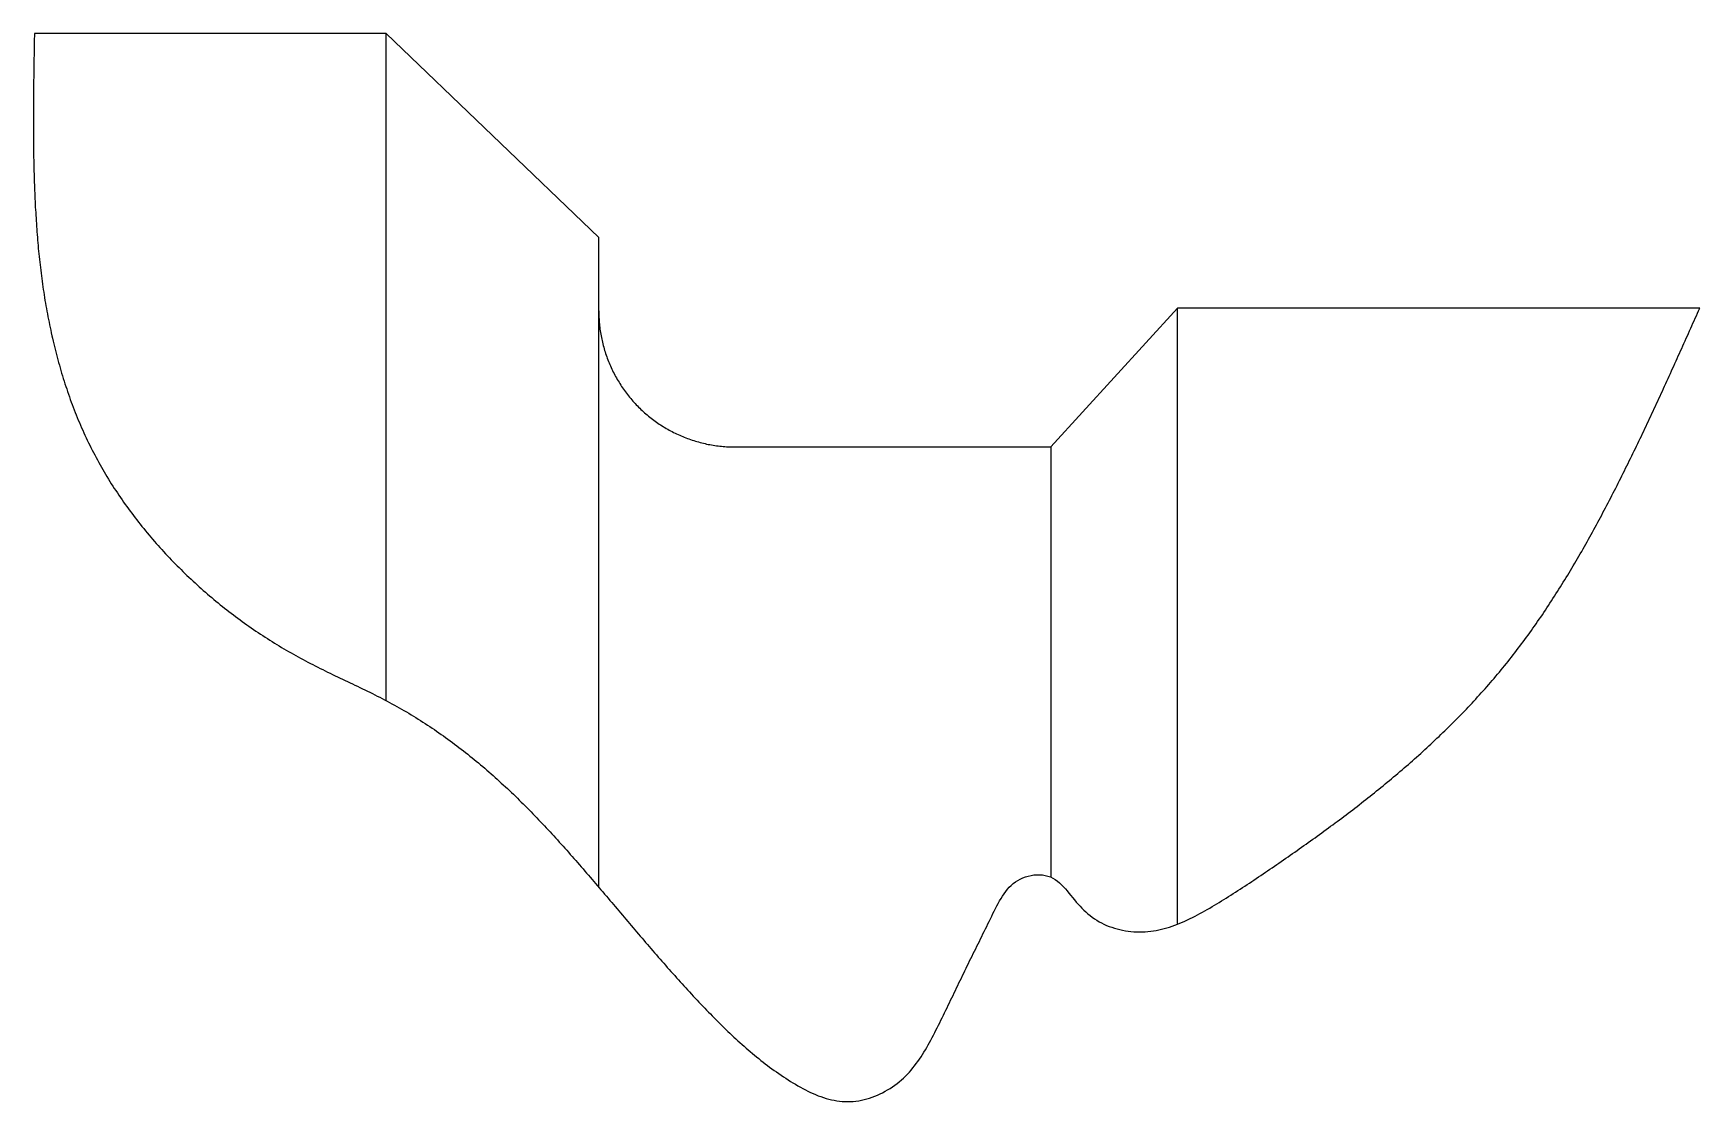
# Model space of a CAD drawing. Extents: x 0 to 707, y 0 to 380.
# Drawn here: x 650.46 to 674.95, y 81.15 to 96.85 of the extents above; entities that cross this region are included whole.
import ezdxf

# ---------------------------------------------------------------- set-up
doc = ezdxf.new("R2010")
doc.units = 0
doc.layers.get('0').update_dxf_attribs({"linetype": 'CONTINUOUS'})

msp = doc.modelspace()

# ---------------------------------------------------------------- linework, layer by layer
at = {"color": 2, "linetype": 'CONTINUOUS'}
for p, q in [((650.473, 96.806), (650.472, 96.765)), ((650.472, 96.765), (650.472, 96.725)), ((650.474, 96.846), (650.473, 96.806)), ((650.468, 96.522), (650.467, 96.482)), ((650.469, 96.563), (650.468, 96.522)), ((650.47, 96.644), (650.469, 96.603)), ((650.469, 96.603), (650.469, 96.563)), ((650.471, 96.684), (650.47, 96.644)), ((650.472, 96.725), (650.471, 96.684)), ((650.465, 96.32), (650.464, 96.279)), ((650.464, 96.279), (650.464, 96.239)), ((650.466, 96.401), (650.465, 96.36)), ((650.465, 96.36), (650.465, 96.32)), ((650.467, 96.441), (650.466, 96.401)), ((650.467, 96.482), (650.467, 96.441)), ((650.462, 96.117), (650.461, 96.077)), ((650.461, 96.077), (650.461, 96.036)), ((650.461, 96.036), (650.461, 95.996)), ((650.463, 96.198), (650.462, 96.158)), ((650.462, 96.158), (650.462, 96.117)), ((650.464, 96.239), (650.463, 96.198)), ((650.46, 95.915), (650.459, 95.874)), ((650.459, 95.874), (650.459, 95.834)), ((650.459, 95.834), (650.459, 95.793)), ((650.459, 95.793), (650.459, 95.753)), ((650.461, 95.996), (650.46, 95.955)), ((650.46, 95.955), (650.46, 95.915)), ((650.459, 95.753), (650.458, 95.712)), ((650.458, 95.712), (650.458, 95.672)), ((650.458, 95.672), (650.458, 95.631)), ((650.458, 95.631), (650.458, 95.591)), ((650.458, 95.591), (650.458, 95.55)), ((650.458, 95.55), (650.458, 95.51)), ((650.458, 95.51), (650.458, 95.469)), ((650.458, 95.469), (650.458, 95.429)), ((650.458, 95.429), (650.458, 95.388)), ((650.458, 95.388), (650.459, 95.348)), ((650.459, 95.348), (650.459, 95.307)), ((650.459, 95.307), (650.459, 95.267)), ((650.459, 95.267), (650.46, 95.226)), ((650.46, 95.226), (650.46, 95.186)), ((650.46, 95.186), (650.461, 95.145)), ((650.461, 95.145), (650.461, 95.105)), ((650.461, 95.105), (650.462, 95.064)), ((650.462, 95.064), (650.462, 95.023)), ((650.462, 95.023), (650.463, 94.983)), ((650.463, 94.983), (650.464, 94.942)), ((650.464, 94.942), (650.465, 94.902)), ((650.465, 94.902), (650.466, 94.861)), ((650.466, 94.861), (650.467, 94.821)), ((650.467, 94.821), (650.468, 94.78)), ((650.468, 94.78), (650.469, 94.74)), ((650.469, 94.74), (650.47, 94.699)), ((650.47, 94.699), (650.472, 94.659)), ((650.472, 94.659), (650.473, 94.618)), ((650.473, 94.618), (650.474, 94.578)), ((650.474, 94.578), (650.476, 94.537)), ((650.476, 94.537), (650.478, 94.497)), ((650.478, 94.497), (650.479, 94.456)), ((650.479, 94.456), (650.481, 94.416)), ((650.481, 94.416), (650.483, 94.375)), ((650.483, 94.375), (650.485, 94.335)), ((650.485, 94.335), (650.487, 94.294)), ((650.487, 94.294), (650.489, 94.254)), ((650.489, 94.254), (650.492, 94.213)), ((650.492, 94.213), (650.494, 94.173)), ((650.494, 94.173), (650.497, 94.132)), ((650.497, 94.132), (650.499, 94.092)), ((650.499, 94.092), (650.502, 94.051)), ((650.502, 94.051), (650.505, 94.011)), ((650.505, 94.011), (650.508, 93.971)), ((650.508, 93.971), (650.511, 93.93)), ((650.511, 93.93), (650.514, 93.89)), ((650.514, 93.89), (650.517, 93.849)), ((650.517, 93.849), (650.521, 93.809)), ((650.521, 93.809), (650.524, 93.769)), ((650.524, 93.769), (650.528, 93.728)), ((650.528, 93.728), (650.531, 93.688)), ((650.531, 93.688), (650.535, 93.647)), ((650.535, 93.647), (650.539, 93.607)), ((650.539, 93.607), (650.544, 93.567)), ((650.544, 93.567), (650.548, 93.526)), ((650.548, 93.526), (650.552, 93.486)), ((650.552, 93.486), (650.557, 93.446)), ((650.557, 93.446), (650.561, 93.406)), ((650.561, 93.406), (650.566, 93.365)), ((650.566, 93.365), (650.571, 93.325)), ((650.571, 93.325), (650.576, 93.285)), ((650.576, 93.285), (650.582, 93.245)), ((650.582, 93.245), (650.587, 93.204)), ((650.587, 93.204), (650.593, 93.164)), ((650.593, 93.164), (650.598, 93.124)), ((650.598, 93.124), (650.604, 93.084)), ((650.604, 93.084), (650.61, 93.044)), ((650.61, 93.044), (650.616, 93.004)), ((650.616, 93.004), (650.623, 92.964)), ((650.623, 92.964), (650.629, 92.924)), ((650.629, 92.924), (650.636, 92.884)), ((650.636, 92.884), (650.643, 92.844)), ((650.643, 92.844), (650.65, 92.804)), ((650.65, 92.804), (650.657, 92.764)), ((650.657, 92.764), (650.665, 92.724)), ((650.665, 92.724), (650.672, 92.684)), ((650.672, 92.684), (650.68, 92.644)), ((650.68, 92.644), (650.688, 92.604)), ((650.688, 92.604), (650.696, 92.564)), ((674.832, 92.55), (674.848, 92.587)), ((674.848, 92.587), (674.865, 92.624)), ((674.865, 92.624), (674.881, 92.661)), ((674.881, 92.661), (674.898, 92.698)), ((674.898, 92.698), (674.914, 92.735)), ((674.914, 92.735), (674.931, 92.772)), ((674.931, 92.772), (674.947, 92.809)), ((650.696, 92.564), (650.704, 92.525)), ((650.704, 92.525), (650.713, 92.485)), ((650.713, 92.485), (650.721, 92.445)), ((650.721, 92.445), (650.73, 92.405)), ((650.73, 92.405), (650.739, 92.366)), ((650.739, 92.366), (650.748, 92.326)), ((650.748, 92.326), (650.758, 92.286)), ((674.716, 92.292), (674.733, 92.329)), ((674.733, 92.329), (674.749, 92.366)), ((674.749, 92.366), (674.766, 92.402)), ((674.766, 92.402), (674.782, 92.439)), ((674.782, 92.439), (674.799, 92.476)), ((674.799, 92.476), (674.815, 92.513)), ((674.815, 92.513), (674.832, 92.55)), ((650.758, 92.286), (650.767, 92.247)), ((650.767, 92.247), (650.777, 92.207)), ((650.777, 92.207), (650.787, 92.168)), ((650.787, 92.168), (650.797, 92.129)), ((650.797, 92.129), (650.807, 92.089)), ((650.807, 92.089), (650.818, 92.05)), ((674.617, 92.07), (674.633, 92.107)), ((674.633, 92.107), (674.65, 92.144)), ((674.65, 92.144), (674.666, 92.181)), ((674.666, 92.181), (674.683, 92.218)), ((674.683, 92.218), (674.7, 92.255)), ((674.7, 92.255), (674.716, 92.292)), ((650.818, 92.05), (650.829, 92.011)), ((650.829, 92.011), (650.84, 91.972)), ((650.84, 91.972), (650.851, 91.932)), ((650.851, 91.932), (650.862, 91.893)), ((650.862, 91.893), (650.874, 91.854)), ((650.874, 91.854), (650.886, 91.815)), ((674.5, 91.812), (674.516, 91.849)), ((674.516, 91.849), (674.533, 91.886)), ((674.533, 91.886), (674.55, 91.923)), ((674.55, 91.923), (674.567, 91.959)), ((674.567, 91.959), (674.583, 91.996)), ((674.583, 91.996), (674.6, 92.033)), ((674.6, 92.033), (674.617, 92.07)), ((650.886, 91.815), (650.898, 91.777)), ((650.898, 91.777), (650.91, 91.738)), ((650.91, 91.738), (650.922, 91.699)), ((650.922, 91.699), (650.935, 91.66)), ((650.935, 91.66), (650.948, 91.622)), ((650.948, 91.622), (650.961, 91.583)), ((674.382, 91.554), (674.399, 91.591)), ((674.399, 91.591), (674.416, 91.628)), ((674.416, 91.628), (674.432, 91.665)), ((674.432, 91.665), (674.449, 91.701)), ((674.449, 91.701), (674.466, 91.738)), ((674.466, 91.738), (674.483, 91.775)), ((674.483, 91.775), (674.5, 91.812)), ((650.961, 91.583), (650.974, 91.545)), ((650.974, 91.545), (650.987, 91.507)), ((650.987, 91.507), (651.001, 91.468)), ((651.001, 91.468), (651.015, 91.43)), ((651.015, 91.43), (651.029, 91.392)), ((651.029, 91.392), (651.044, 91.354)), ((651.044, 91.354), (651.058, 91.316)), ((674.28, 91.334), (674.297, 91.37)), ((674.297, 91.37), (674.314, 91.407)), ((674.314, 91.407), (674.331, 91.444)), ((674.331, 91.444), (674.348, 91.481)), ((674.348, 91.481), (674.365, 91.517)), ((674.365, 91.517), (674.382, 91.554)), ((651.058, 91.316), (651.073, 91.278)), ((651.073, 91.278), (651.088, 91.241)), ((651.088, 91.241), (651.103, 91.203)), ((651.103, 91.203), (651.119, 91.165)), ((651.119, 91.165), (651.134, 91.128)), ((651.134, 91.128), (651.15, 91.091)), ((674.159, 91.077), (674.177, 91.113)), ((674.177, 91.113), (674.194, 91.15)), ((674.194, 91.15), (674.211, 91.187)), ((674.211, 91.187), (674.228, 91.223)), ((674.228, 91.223), (674.246, 91.26)), ((674.246, 91.26), (674.263, 91.297)), ((674.263, 91.297), (674.28, 91.334)), ((651.15, 91.091), (651.167, 91.053)), ((651.167, 91.053), (651.183, 91.016)), ((651.183, 91.016), (651.2, 90.979)), ((651.2, 90.979), (651.216, 90.942)), ((651.216, 90.942), (651.234, 90.906)), ((651.234, 90.906), (651.251, 90.869)), ((651.251, 90.869), (651.269, 90.832)), ((674.037, 90.821), (674.055, 90.857)), ((674.055, 90.857), (674.072, 90.894)), ((674.072, 90.894), (674.09, 90.93)), ((674.09, 90.93), (674.107, 90.967)), ((674.107, 90.967), (674.125, 91.004)), ((674.125, 91.004), (674.142, 91.04)), ((674.142, 91.04), (674.159, 91.077)), ((651.269, 90.832), (651.286, 90.796)), ((651.286, 90.796), (651.305, 90.76)), ((651.305, 90.76), (651.323, 90.724)), ((651.323, 90.724), (651.341, 90.687)), ((651.341, 90.687), (651.36, 90.652)), ((651.36, 90.652), (651.379, 90.616)), ((651.379, 90.616), (651.399, 90.58)), ((673.931, 90.602), (673.949, 90.638)), ((673.949, 90.638), (673.967, 90.675)), ((673.967, 90.675), (673.984, 90.711)), ((673.984, 90.711), (674.002, 90.748)), ((674.002, 90.748), (674.02, 90.784)), ((674.02, 90.784), (674.037, 90.821)), ((651.399, 90.58), (651.418, 90.544)), ((651.418, 90.544), (651.438, 90.509)), ((651.438, 90.509), (651.458, 90.474)), ((651.458, 90.474), (651.478, 90.439)), ((651.478, 90.439), (651.499, 90.403)), ((651.499, 90.403), (651.519, 90.369)), ((651.519, 90.369), (651.54, 90.334)), ((673.805, 90.348), (673.823, 90.384)), ((673.823, 90.384), (673.841, 90.42)), ((673.841, 90.42), (673.859, 90.457)), ((673.859, 90.457), (673.877, 90.493)), ((673.877, 90.493), (673.895, 90.529)), ((673.895, 90.529), (673.913, 90.566)), ((673.913, 90.566), (673.931, 90.602)), ((651.54, 90.334), (651.561, 90.299)), ((651.561, 90.299), (651.583, 90.265)), ((651.583, 90.265), (651.604, 90.23)), ((651.604, 90.23), (651.626, 90.196)), ((651.626, 90.196), (651.648, 90.162)), ((651.648, 90.162), (651.67, 90.128)), ((651.67, 90.128), (651.693, 90.094)), ((673.676, 90.094), (673.695, 90.13)), ((673.695, 90.13), (673.713, 90.167)), ((673.713, 90.167), (673.732, 90.203)), ((673.732, 90.203), (673.75, 90.239)), ((673.75, 90.239), (673.768, 90.275)), ((673.768, 90.275), (673.787, 90.311)), ((673.787, 90.311), (673.805, 90.348)), ((651.693, 90.094), (651.715, 90.06)), ((651.715, 90.06), (651.738, 90.026)), ((651.738, 90.026), (651.761, 89.993)), ((651.761, 89.993), (651.785, 89.96)), ((651.785, 89.96), (651.808, 89.926)), ((651.808, 89.926), (651.832, 89.893)), ((651.832, 89.893), (651.856, 89.86)), ((673.545, 89.842), (673.564, 89.878)), ((673.564, 89.878), (673.583, 89.914)), ((673.583, 89.914), (673.602, 89.95)), ((673.602, 89.95), (673.62, 89.986)), ((673.62, 89.986), (673.639, 90.022)), ((673.639, 90.022), (673.658, 90.058)), ((673.658, 90.058), (673.676, 90.094)), ((651.856, 89.86), (651.88, 89.828)), ((651.88, 89.828), (651.904, 89.795)), ((651.904, 89.795), (651.929, 89.763)), ((651.929, 89.763), (651.953, 89.73)), ((651.953, 89.73), (651.978, 89.698)), ((651.978, 89.698), (652.003, 89.666)), ((652.003, 89.666), (652.029, 89.634)), ((652.029, 89.634), (652.054, 89.602)), ((673.43, 89.627), (673.449, 89.663)), ((673.449, 89.663), (673.469, 89.699)), ((673.469, 89.699), (673.488, 89.734)), ((673.488, 89.734), (673.507, 89.77)), ((673.507, 89.77), (673.526, 89.806)), ((673.526, 89.806), (673.545, 89.842)), ((652.054, 89.602), (652.08, 89.57)), ((652.08, 89.57), (652.105, 89.539)), ((652.105, 89.539), (652.131, 89.508)), ((652.131, 89.508), (652.158, 89.476)), ((652.158, 89.476), (652.184, 89.445)), ((652.184, 89.445), (652.21, 89.414)), ((652.21, 89.414), (652.237, 89.383)), ((673.293, 89.378), (673.313, 89.413)), ((673.313, 89.413), (673.332, 89.449)), ((673.332, 89.449), (673.352, 89.484)), ((673.352, 89.484), (673.372, 89.52)), ((673.372, 89.52), (673.391, 89.556)), ((673.391, 89.556), (673.411, 89.591)), ((673.411, 89.591), (673.43, 89.627)), ((652.237, 89.383), (652.264, 89.353)), ((652.264, 89.353), (652.291, 89.322)), ((652.291, 89.322), (652.318, 89.292)), ((652.318, 89.292), (652.346, 89.262)), ((652.346, 89.262), (652.373, 89.232)), ((652.373, 89.232), (652.401, 89.202)), ((652.401, 89.202), (652.429, 89.172)), ((652.429, 89.172), (652.457, 89.142)), ((652.457, 89.142), (652.485, 89.113)), ((673.152, 89.131), (673.172, 89.166)), ((673.172, 89.166), (673.192, 89.201)), ((673.192, 89.201), (673.213, 89.236)), ((673.213, 89.236), (673.233, 89.272)), ((673.233, 89.272), (673.253, 89.307)), ((673.253, 89.307), (673.273, 89.342)), ((673.273, 89.342), (673.293, 89.378)), ((652.485, 89.113), (652.513, 89.084)), ((652.513, 89.084), (652.542, 89.055)), ((652.542, 89.055), (652.57, 89.026)), ((652.57, 89.026), (652.599, 88.997)), ((652.599, 88.997), (652.628, 88.968)), ((652.628, 88.968), (652.657, 88.939)), ((652.657, 88.939), (652.686, 88.911)), ((652.686, 88.911), (652.716, 88.883)), ((673.007, 88.886), (673.028, 88.921)), ((673.028, 88.921), (673.048, 88.956)), ((673.048, 88.956), (673.069, 88.991)), ((673.069, 88.991), (673.09, 89.026)), ((673.09, 89.026), (673.111, 89.061)), ((673.111, 89.061), (673.131, 89.096)), ((673.131, 89.096), (673.152, 89.131)), ((652.716, 88.883), (652.745, 88.855)), ((652.745, 88.855), (652.775, 88.827)), ((652.775, 88.827), (652.805, 88.799)), ((652.805, 88.799), (652.835, 88.772)), ((652.835, 88.772), (652.865, 88.744)), ((652.865, 88.744), (652.895, 88.717)), ((652.895, 88.717), (652.926, 88.69)), ((652.926, 88.69), (652.956, 88.663)), ((652.956, 88.663), (652.987, 88.636)), ((672.857, 88.645), (672.879, 88.679)), ((672.879, 88.679), (672.9, 88.713)), ((672.9, 88.713), (672.922, 88.748)), ((672.922, 88.748), (672.943, 88.782)), ((672.943, 88.782), (672.964, 88.817)), ((672.964, 88.817), (672.985, 88.851)), ((672.985, 88.851), (673.007, 88.886)), ((652.987, 88.636), (653.018, 88.609)), ((653.018, 88.609), (653.049, 88.583)), ((653.049, 88.583), (653.08, 88.557)), ((653.08, 88.557), (653.111, 88.531)), ((653.111, 88.531), (653.142, 88.505)), ((653.142, 88.505), (653.174, 88.479)), ((653.174, 88.479), (653.205, 88.453)), ((653.205, 88.453), (653.237, 88.428)), ((653.237, 88.428), (653.269, 88.402)), ((672.702, 88.406), (672.725, 88.44)), ((672.725, 88.44), (672.747, 88.474)), ((672.747, 88.474), (672.769, 88.508)), ((672.769, 88.508), (672.791, 88.542)), ((672.791, 88.542), (672.813, 88.576)), ((672.813, 88.576), (672.835, 88.61)), ((672.835, 88.61), (672.857, 88.645)), ((653.269, 88.402), (653.301, 88.377)), ((653.301, 88.377), (653.333, 88.352)), ((653.333, 88.352), (653.365, 88.327)), ((653.365, 88.327), (653.397, 88.303)), ((653.397, 88.303), (653.43, 88.278)), ((653.43, 88.278), (653.463, 88.254)), ((653.463, 88.254), (653.495, 88.23)), ((653.495, 88.23), (653.528, 88.206)), ((653.528, 88.206), (653.561, 88.182)), ((653.561, 88.182), (653.594, 88.159)), ((672.52, 88.139), (672.543, 88.172)), ((672.543, 88.172), (672.566, 88.205)), ((672.566, 88.205), (672.589, 88.238)), ((672.589, 88.238), (672.612, 88.272)), ((672.612, 88.272), (672.635, 88.305)), ((672.635, 88.305), (672.657, 88.339)), ((672.657, 88.339), (672.68, 88.373)), ((672.68, 88.373), (672.702, 88.406)), ((653.594, 88.159), (653.627, 88.135)), ((653.627, 88.135), (653.661, 88.112)), ((653.661, 88.112), (653.694, 88.089)), ((653.694, 88.089), (653.728, 88.066)), ((653.728, 88.066), (653.761, 88.043)), ((653.761, 88.043), (653.795, 88.021)), ((653.795, 88.021), (653.829, 87.999)), ((653.829, 87.999), (653.863, 87.976)), ((653.863, 87.976), (653.897, 87.954)), ((653.897, 87.954), (653.932, 87.933)), ((653.932, 87.933), (653.966, 87.911)), ((672.354, 87.909), (672.378, 87.941)), ((672.378, 87.941), (672.402, 87.974)), ((672.402, 87.974), (672.426, 88.007)), ((672.426, 88.007), (672.449, 88.04)), ((672.449, 88.04), (672.473, 88.073)), ((672.473, 88.073), (672.496, 88.106)), ((672.496, 88.106), (672.52, 88.139)), ((653.966, 87.911), (654, 87.89)), ((654, 87.89), (654.035, 87.868)), ((654.035, 87.868), (654.07, 87.847)), ((654.07, 87.847), (654.104, 87.826)), ((654.104, 87.826), (654.139, 87.806)), ((654.139, 87.806), (654.174, 87.785)), ((654.174, 87.785), (654.209, 87.765)), ((654.209, 87.765), (654.245, 87.745)), ((654.245, 87.745), (654.28, 87.725)), ((654.28, 87.725), (654.315, 87.705)), ((654.315, 87.705), (654.351, 87.685)), ((654.351, 87.685), (654.386, 87.666)), ((672.157, 87.652), (672.182, 87.684)), ((672.182, 87.684), (672.207, 87.715)), ((672.207, 87.715), (672.232, 87.747)), ((672.232, 87.747), (672.256, 87.779)), ((672.256, 87.779), (672.281, 87.812)), ((672.281, 87.812), (672.305, 87.844)), ((672.305, 87.844), (672.33, 87.876)), ((672.33, 87.876), (672.354, 87.909)), ((654.386, 87.666), (654.422, 87.647)), ((654.422, 87.647), (654.458, 87.628)), ((654.458, 87.628), (654.494, 87.609)), ((654.494, 87.609), (654.53, 87.59)), ((654.53, 87.59), (654.566, 87.572)), ((654.566, 87.572), (654.602, 87.553)), ((654.602, 87.553), (654.638, 87.535)), ((654.638, 87.535), (654.674, 87.517)), ((654.674, 87.517), (654.71, 87.499)), ((654.71, 87.499), (654.747, 87.481)), ((654.747, 87.481), (654.783, 87.463)), ((654.783, 87.463), (654.82, 87.446)), ((654.82, 87.446), (654.856, 87.428)), ((654.856, 87.428), (654.892, 87.41)), ((671.952, 87.401), (671.978, 87.432)), ((671.978, 87.432), (672.004, 87.463)), ((672.004, 87.463), (672.029, 87.494)), ((672.029, 87.494), (672.055, 87.526)), ((672.055, 87.526), (672.081, 87.557)), ((672.081, 87.557), (672.106, 87.588)), ((672.106, 87.588), (672.132, 87.62)), ((672.132, 87.62), (672.157, 87.652)), ((654.892, 87.41), (654.929, 87.393)), ((654.929, 87.393), (654.966, 87.375)), ((654.966, 87.375), (655.002, 87.358)), ((655.002, 87.358), (655.039, 87.341)), ((655.039, 87.341), (655.075, 87.323)), ((655.075, 87.323), (655.112, 87.306)), ((655.112, 87.306), (655.149, 87.288)), ((655.149, 87.288), (655.185, 87.271)), ((655.185, 87.271), (655.222, 87.254)), ((655.222, 87.254), (655.258, 87.236)), ((655.258, 87.236), (655.295, 87.219)), ((655.295, 87.219), (655.331, 87.201)), ((655.331, 87.201), (655.368, 87.183)), ((655.368, 87.183), (655.404, 87.166)), ((671.738, 87.157), (671.765, 87.187)), ((671.765, 87.187), (671.792, 87.217)), ((671.792, 87.217), (671.819, 87.248)), ((671.819, 87.248), (671.846, 87.278)), ((671.846, 87.278), (671.873, 87.309)), ((671.873, 87.309), (671.899, 87.339)), ((671.899, 87.339), (671.925, 87.37)), ((671.925, 87.37), (671.952, 87.401)), ((655.404, 87.166), (655.441, 87.148)), ((655.441, 87.148), (655.477, 87.13)), ((655.477, 87.13), (655.513, 87.111)), ((655.513, 87.111), (655.549, 87.093)), ((655.549, 87.093), (655.585, 87.075)), ((655.585, 87.075), (655.621, 87.056)), ((655.621, 87.056), (655.657, 87.037)), ((655.657, 87.037), (655.693, 87.018)), ((655.693, 87.018), (655.728, 86.998)), ((655.728, 86.998), (655.764, 86.979)), ((655.764, 86.979), (655.799, 86.959)), ((655.799, 86.959), (655.834, 86.939)), ((655.834, 86.939), (655.87, 86.919)), ((671.518, 86.919), (671.546, 86.948)), ((671.546, 86.948), (671.574, 86.978)), ((671.574, 86.978), (671.601, 87.008)), ((671.601, 87.008), (671.629, 87.037)), ((671.629, 87.037), (671.657, 87.067)), ((671.657, 87.067), (671.684, 87.097)), ((671.684, 87.097), (671.711, 87.127)), ((671.711, 87.127), (671.738, 87.157)), ((655.87, 86.919), (655.905, 86.899)), ((655.905, 86.899), (655.94, 86.878)), ((655.94, 86.878), (655.975, 86.857)), ((655.975, 86.857), (656.009, 86.837)), ((656.009, 86.837), (656.044, 86.815)), ((656.044, 86.815), (656.078, 86.794)), ((656.078, 86.794), (656.113, 86.773)), ((656.113, 86.773), (656.147, 86.751)), ((656.147, 86.751), (656.181, 86.729)), ((656.181, 86.729), (656.216, 86.707)), ((656.216, 86.707), (656.25, 86.685)), ((671.291, 86.687), (671.319, 86.716)), ((671.319, 86.716), (671.348, 86.745)), ((671.348, 86.745), (671.377, 86.774)), ((671.377, 86.774), (671.405, 86.803)), ((671.405, 86.803), (671.433, 86.832)), ((671.433, 86.832), (671.462, 86.861)), ((671.462, 86.861), (671.49, 86.89)), ((671.49, 86.89), (671.518, 86.919)), ((656.25, 86.685), (656.283, 86.662)), ((656.283, 86.662), (656.317, 86.64)), ((656.317, 86.64), (656.351, 86.617)), ((656.351, 86.617), (656.384, 86.594)), ((656.384, 86.594), (656.418, 86.571)), ((656.418, 86.571), (656.451, 86.548)), ((656.451, 86.548), (656.484, 86.524)), ((656.484, 86.524), (656.517, 86.501)), ((656.517, 86.501), (656.55, 86.477)), ((656.55, 86.477), (656.583, 86.453)), ((656.583, 86.453), (656.616, 86.429)), ((671.027, 86.434), (671.057, 86.462)), ((671.057, 86.462), (671.086, 86.49)), ((671.086, 86.49), (671.116, 86.518)), ((671.116, 86.518), (671.145, 86.546)), ((671.145, 86.546), (671.174, 86.574)), ((671.174, 86.574), (671.204, 86.602)), ((671.204, 86.602), (671.233, 86.63)), ((671.233, 86.63), (671.262, 86.659)), ((671.262, 86.659), (671.291, 86.687)), ((656.616, 86.429), (656.648, 86.405)), ((656.648, 86.405), (656.681, 86.38)), ((656.681, 86.38), (656.713, 86.356)), ((656.713, 86.356), (656.746, 86.331)), ((656.746, 86.331), (656.778, 86.306)), ((656.778, 86.306), (656.81, 86.281)), ((656.81, 86.281), (656.842, 86.256)), ((656.842, 86.256), (656.873, 86.23)), ((656.873, 86.23), (656.905, 86.205)), ((656.905, 86.205), (656.937, 86.179)), ((670.757, 86.188), (670.787, 86.215)), ((670.787, 86.215), (670.818, 86.242)), ((670.818, 86.242), (670.848, 86.269)), ((670.848, 86.269), (670.878, 86.296)), ((670.878, 86.296), (670.908, 86.324)), ((670.908, 86.324), (670.938, 86.351)), ((670.938, 86.351), (670.968, 86.379)), ((670.968, 86.379), (670.998, 86.406)), ((670.998, 86.406), (671.027, 86.434)), ((656.937, 86.179), (656.968, 86.153)), ((656.968, 86.153), (656.999, 86.128)), ((656.999, 86.128), (657.03, 86.101)), ((657.03, 86.101), (657.062, 86.075)), ((657.062, 86.075), (657.092, 86.049)), ((657.092, 86.049), (657.123, 86.022)), ((657.123, 86.022), (657.154, 85.996)), ((657.154, 85.996), (657.184, 85.969)), ((657.184, 85.969), (657.215, 85.942)), ((670.481, 85.949), (670.512, 85.975)), ((670.512, 85.975), (670.542, 86.001)), ((670.542, 86.001), (670.573, 86.028)), ((670.573, 86.028), (670.604, 86.054)), ((670.604, 86.054), (670.635, 86.081)), ((670.635, 86.081), (670.666, 86.107)), ((670.666, 86.107), (670.696, 86.134)), ((670.696, 86.134), (670.727, 86.161)), ((670.727, 86.161), (670.757, 86.188)), ((657.215, 85.942), (657.245, 85.915)), ((657.245, 85.915), (657.275, 85.888)), ((657.275, 85.888), (657.306, 85.861)), ((657.306, 85.861), (657.335, 85.833)), ((657.335, 85.833), (657.365, 85.806)), ((657.365, 85.806), (657.395, 85.778)), ((657.395, 85.778), (657.425, 85.751)), ((657.425, 85.751), (657.454, 85.723)), ((657.454, 85.723), (657.483, 85.695)), ((670.167, 85.691), (670.199, 85.717)), ((670.199, 85.717), (670.23, 85.742)), ((670.23, 85.742), (670.262, 85.768)), ((670.262, 85.768), (670.293, 85.793)), ((670.293, 85.793), (670.325, 85.819)), ((670.325, 85.819), (670.356, 85.845)), ((670.356, 85.845), (670.387, 85.871)), ((670.387, 85.871), (670.418, 85.897)), ((670.418, 85.897), (670.449, 85.923)), ((670.449, 85.923), (670.481, 85.949)), ((657.483, 85.695), (657.513, 85.667)), ((657.513, 85.667), (657.542, 85.639)), ((657.542, 85.639), (657.571, 85.61)), ((657.571, 85.61), (657.6, 85.582)), ((657.6, 85.582), (657.629, 85.554)), ((657.629, 85.554), (657.657, 85.525)), ((657.657, 85.525), (657.686, 85.496)), ((657.686, 85.496), (657.715, 85.468)), ((669.88, 85.466), (669.912, 85.49)), ((669.912, 85.49), (669.944, 85.515)), ((669.944, 85.515), (669.976, 85.54)), ((669.976, 85.54), (670.008, 85.565)), ((670.008, 85.565), (670.04, 85.59)), ((670.04, 85.59), (670.072, 85.615)), ((670.072, 85.615), (670.104, 85.64)), ((670.104, 85.64), (670.135, 85.666)), ((670.135, 85.666), (670.167, 85.691)), ((657.715, 85.468), (657.743, 85.439)), ((657.743, 85.439), (657.772, 85.41)), ((657.772, 85.41), (657.8, 85.381)), ((657.8, 85.381), (657.828, 85.352)), ((657.828, 85.352), (657.856, 85.322)), ((657.856, 85.322), (657.884, 85.293)), ((657.884, 85.293), (657.912, 85.264)), ((657.912, 85.264), (657.94, 85.234)), ((657.94, 85.234), (657.968, 85.205)), ((669.556, 85.221), (669.589, 85.246)), ((669.589, 85.246), (669.621, 85.27)), ((669.621, 85.27), (669.654, 85.294)), ((669.654, 85.294), (669.686, 85.318)), ((669.686, 85.318), (669.718, 85.343)), ((669.718, 85.343), (669.751, 85.367)), ((669.751, 85.367), (669.783, 85.392)), ((669.783, 85.392), (669.815, 85.416)), ((669.815, 85.416), (669.848, 85.441)), ((669.848, 85.441), (669.88, 85.466)), ((657.968, 85.205), (657.995, 85.175)), ((657.995, 85.175), (658.023, 85.146)), ((658.023, 85.146), (658.051, 85.116)), ((658.051, 85.116), (658.078, 85.086)), ((658.078, 85.086), (658.106, 85.056)), ((658.106, 85.056), (658.133, 85.026)), ((658.133, 85.026), (658.16, 84.996)), ((658.16, 84.996), (658.187, 84.966)), ((669.195, 84.96), (669.228, 84.983)), ((669.228, 84.983), (669.261, 85.007)), ((669.261, 85.007), (669.294, 85.03)), ((669.294, 85.03), (669.327, 85.054)), ((669.327, 85.054), (669.36, 85.078)), ((669.36, 85.078), (669.393, 85.102)), ((669.393, 85.102), (669.425, 85.125)), ((669.425, 85.125), (669.458, 85.149)), ((669.458, 85.149), (669.491, 85.173)), ((669.491, 85.173), (669.523, 85.197)), ((669.523, 85.197), (669.556, 85.221)), ((658.187, 84.966), (658.215, 84.936)), ((658.215, 84.936), (658.242, 84.906)), ((658.242, 84.906), (658.269, 84.876)), ((658.269, 84.876), (658.296, 84.845)), ((658.296, 84.845), (658.323, 84.815)), ((658.323, 84.815), (658.349, 84.785)), ((658.349, 84.785), (658.376, 84.754)), ((658.376, 84.754), (658.403, 84.724)), ((668.864, 84.727), (668.897, 84.75)), ((668.897, 84.75), (668.93, 84.773)), ((668.93, 84.773), (668.964, 84.796)), ((668.964, 84.796), (668.997, 84.819)), ((668.997, 84.819), (669.03, 84.843)), ((669.03, 84.843), (669.063, 84.866)), ((669.063, 84.866), (669.096, 84.889)), ((669.096, 84.889), (669.129, 84.913)), ((669.129, 84.913), (669.162, 84.936)), ((669.162, 84.936), (669.195, 84.96)), ((658.403, 84.724), (658.43, 84.693)), ((658.43, 84.693), (658.456, 84.663)), ((658.456, 84.663), (658.483, 84.632)), ((658.483, 84.632), (658.51, 84.602)), ((658.51, 84.602), (658.536, 84.571)), ((658.536, 84.571), (658.563, 84.54)), ((658.563, 84.54), (658.589, 84.51)), ((658.589, 84.51), (658.616, 84.479)), ((668.497, 84.475), (668.531, 84.498)), ((668.531, 84.498), (668.564, 84.521)), ((668.564, 84.521), (668.597, 84.543)), ((668.597, 84.543), (668.631, 84.566)), ((668.631, 84.566), (668.664, 84.589)), ((668.664, 84.589), (668.698, 84.612)), ((668.698, 84.612), (668.731, 84.635)), ((668.731, 84.635), (668.764, 84.658)), ((668.764, 84.658), (668.797, 84.681)), ((668.797, 84.681), (668.831, 84.704)), ((668.831, 84.704), (668.864, 84.727)), ((658.616, 84.479), (658.642, 84.448)), ((658.642, 84.448), (658.669, 84.418)), ((658.669, 84.418), (658.695, 84.387)), ((658.695, 84.387), (658.721, 84.356)), ((658.721, 84.356), (658.748, 84.325)), ((658.748, 84.325), (658.774, 84.294)), ((658.774, 84.294), (658.8, 84.264)), ((658.8, 84.264), (658.827, 84.233)), ((664.749, 84.24), (664.774, 84.272)), ((664.774, 84.272), (664.801, 84.302)), ((664.801, 84.302), (664.829, 84.33)), ((664.829, 84.33), (664.859, 84.356)), ((664.859, 84.356), (664.891, 84.381)), ((664.891, 84.381), (664.925, 84.403)), ((664.925, 84.403), (664.96, 84.423)), ((664.96, 84.423), (664.998, 84.44)), ((664.998, 84.44), (665.037, 84.455)), ((665.037, 84.455), (665.078, 84.467)), ((665.078, 84.467), (665.12, 84.476)), ((665.12, 84.476), (665.162, 84.482)), ((665.162, 84.482), (665.204, 84.485)), ((665.204, 84.485), (665.246, 84.486)), ((665.246, 84.486), (665.288, 84.483)), ((665.288, 84.483), (665.329, 84.476)), ((665.329, 84.476), (665.368, 84.466)), ((665.368, 84.466), (665.406, 84.453)), ((665.406, 84.453), (665.442, 84.436)), ((665.442, 84.436), (665.476, 84.416)), ((665.476, 84.416), (665.508, 84.393)), ((665.508, 84.393), (665.539, 84.367)), ((665.539, 84.367), (665.569, 84.339)), ((665.569, 84.339), (665.597, 84.31)), ((665.597, 84.31), (665.625, 84.279)), ((665.625, 84.279), (665.652, 84.247)), ((665.652, 84.247), (665.678, 84.214)), ((668.127, 84.23), (668.161, 84.252)), ((668.161, 84.252), (668.195, 84.274)), ((668.195, 84.274), (668.229, 84.296)), ((668.229, 84.296), (668.262, 84.318)), ((668.262, 84.318), (668.296, 84.34)), ((668.296, 84.34), (668.33, 84.363)), ((668.33, 84.363), (668.363, 84.385)), ((668.363, 84.385), (668.397, 84.407)), ((668.397, 84.407), (668.43, 84.43)), ((668.43, 84.43), (668.464, 84.453)), ((668.464, 84.453), (668.497, 84.475)), ((658.827, 84.233), (658.853, 84.202)), ((658.853, 84.202), (658.879, 84.171)), ((658.879, 84.171), (658.905, 84.14)), ((658.905, 84.14), (658.931, 84.109)), ((658.931, 84.109), (658.958, 84.078)), ((658.958, 84.078), (658.984, 84.047)), ((658.984, 84.047), (659.01, 84.017)), ((659.01, 84.017), (659.036, 83.986)), ((664.598, 83.99), (664.617, 84.028)), ((664.617, 84.028), (664.637, 84.065)), ((664.637, 84.065), (664.658, 84.102)), ((664.658, 84.102), (664.679, 84.138)), ((664.679, 84.138), (664.701, 84.173)), ((664.701, 84.173), (664.724, 84.207)), ((664.724, 84.207), (664.749, 84.24)), ((665.678, 84.214), (665.705, 84.182)), ((665.705, 84.182), (665.731, 84.149)), ((665.731, 84.149), (665.758, 84.117)), ((665.758, 84.117), (665.785, 84.085)), ((665.785, 84.085), (665.812, 84.055)), ((665.812, 84.055), (665.84, 84.024)), ((665.84, 84.024), (665.868, 83.995)), ((667.746, 83.996), (667.781, 84.017)), ((667.781, 84.017), (667.816, 84.038)), ((667.816, 84.038), (667.851, 84.058)), ((667.851, 84.058), (667.886, 84.079)), ((667.886, 84.079), (667.921, 84.1)), ((667.921, 84.1), (667.956, 84.122)), ((667.956, 84.122), (667.99, 84.143)), ((667.99, 84.143), (668.024, 84.164)), ((668.024, 84.164), (668.059, 84.186)), ((668.059, 84.186), (668.093, 84.208)), ((668.093, 84.208), (668.127, 84.23)), ((659.036, 83.986), (659.062, 83.955)), ((659.062, 83.955), (659.089, 83.924)), ((659.089, 83.924), (659.115, 83.893)), ((659.115, 83.893), (659.141, 83.862)), ((659.141, 83.862), (659.167, 83.831)), ((659.167, 83.831), (659.193, 83.8)), ((659.193, 83.8), (659.22, 83.77)), ((659.22, 83.77), (659.246, 83.739)), ((664.469, 83.726), (664.487, 83.763)), ((664.487, 83.763), (664.505, 83.801)), ((664.505, 83.801), (664.524, 83.838)), ((664.524, 83.838), (664.542, 83.876)), ((664.542, 83.876), (664.56, 83.914)), ((664.56, 83.914), (664.579, 83.952)), ((664.579, 83.952), (664.598, 83.99)), ((665.868, 83.995), (665.897, 83.966)), ((665.897, 83.966), (665.927, 83.939)), ((665.927, 83.939), (665.957, 83.912)), ((665.957, 83.912), (665.988, 83.886)), ((665.988, 83.886), (666.019, 83.862)), ((666.019, 83.862), (666.052, 83.839)), ((666.052, 83.839), (666.086, 83.817)), ((666.086, 83.817), (666.12, 83.796)), ((666.12, 83.796), (666.156, 83.777)), ((666.156, 83.777), (666.192, 83.759)), ((666.192, 83.759), (666.229, 83.742)), ((667.233, 83.743), (667.271, 83.758)), ((667.271, 83.758), (667.309, 83.773)), ((667.309, 83.773), (667.346, 83.789)), ((667.346, 83.789), (667.383, 83.806)), ((667.383, 83.806), (667.421, 83.823)), ((667.421, 83.823), (667.458, 83.841)), ((667.458, 83.841), (667.494, 83.859)), ((667.494, 83.859), (667.531, 83.878)), ((667.531, 83.878), (667.567, 83.897)), ((667.567, 83.897), (667.603, 83.916)), ((667.603, 83.916), (667.639, 83.936)), ((667.639, 83.936), (667.675, 83.956)), ((667.675, 83.956), (667.711, 83.976)), ((667.711, 83.976), (667.746, 83.996)), ((659.246, 83.739), (659.272, 83.708)), ((659.272, 83.708), (659.298, 83.677)), ((659.298, 83.677), (659.324, 83.646)), ((659.324, 83.646), (659.351, 83.615)), ((659.351, 83.615), (659.377, 83.585)), ((659.377, 83.585), (659.403, 83.554)), ((659.403, 83.554), (659.43, 83.523)), ((659.43, 83.523), (659.456, 83.492)), ((664.361, 83.507), (664.378, 83.543)), ((664.378, 83.543), (664.396, 83.579)), ((664.396, 83.579), (664.414, 83.616)), ((664.414, 83.616), (664.433, 83.652)), ((664.433, 83.652), (664.451, 83.689)), ((664.451, 83.689), (664.469, 83.726)), ((666.229, 83.742), (666.267, 83.727)), ((666.267, 83.727), (666.306, 83.713)), ((666.306, 83.713), (666.345, 83.7)), ((666.345, 83.7), (666.385, 83.689)), ((666.385, 83.689), (666.425, 83.679)), ((666.425, 83.679), (666.466, 83.67)), ((666.466, 83.67), (666.507, 83.663)), ((666.507, 83.663), (666.548, 83.656)), ((666.548, 83.656), (666.589, 83.652)), ((666.589, 83.652), (666.631, 83.648)), ((666.631, 83.648), (666.672, 83.646)), ((666.672, 83.646), (666.714, 83.645)), ((666.714, 83.645), (666.755, 83.645)), ((666.755, 83.645), (666.797, 83.647)), ((666.797, 83.647), (666.838, 83.65)), ((666.838, 83.65), (666.879, 83.655)), ((666.879, 83.655), (666.919, 83.66)), ((666.919, 83.66), (666.959, 83.667)), ((666.959, 83.667), (666.999, 83.675)), ((666.999, 83.675), (667.039, 83.684)), ((667.039, 83.684), (667.078, 83.694)), ((667.078, 83.694), (667.117, 83.705)), ((667.117, 83.705), (667.156, 83.717)), ((667.156, 83.717), (667.194, 83.73)), ((667.194, 83.73), (667.233, 83.743)), ((659.456, 83.492), (659.483, 83.462)), ((659.483, 83.462), (659.509, 83.431)), ((659.509, 83.431), (659.535, 83.4)), ((659.535, 83.4), (659.562, 83.369)), ((659.562, 83.369), (659.588, 83.339)), ((659.588, 83.339), (659.615, 83.308)), ((659.615, 83.308), (659.642, 83.277)), ((659.642, 83.277), (659.668, 83.247)), ((664.236, 83.255), (664.254, 83.291)), ((664.254, 83.291), (664.271, 83.327)), ((664.271, 83.327), (664.289, 83.363)), ((664.289, 83.363), (664.307, 83.399)), ((664.307, 83.399), (664.325, 83.435)), ((664.325, 83.435), (664.343, 83.471)), ((664.343, 83.471), (664.361, 83.507)), ((659.668, 83.247), (659.695, 83.216)), ((659.695, 83.216), (659.722, 83.186)), ((659.722, 83.186), (659.749, 83.155)), ((659.749, 83.155), (659.775, 83.125)), ((659.775, 83.125), (659.802, 83.094)), ((659.802, 83.094), (659.829, 83.064)), ((659.829, 83.064), (659.856, 83.034)), ((659.856, 83.034), (659.883, 83.003)), ((664.113, 83.004), (664.131, 83.04)), ((664.131, 83.04), (664.148, 83.076)), ((664.148, 83.076), (664.166, 83.112)), ((664.166, 83.112), (664.183, 83.148)), ((664.183, 83.148), (664.201, 83.184)), ((664.201, 83.184), (664.218, 83.22)), ((664.218, 83.22), (664.236, 83.255)), ((659.883, 83.003), (659.91, 82.973)), ((659.91, 82.973), (659.937, 82.943)), ((659.937, 82.943), (659.965, 82.913)), ((659.965, 82.913), (659.992, 82.882)), ((659.992, 82.882), (660.019, 82.852)), ((660.019, 82.852), (660.046, 82.822)), ((660.046, 82.822), (660.074, 82.793)), ((660.074, 82.793), (660.101, 82.763)), ((663.991, 82.75), (664.009, 82.787)), ((664.009, 82.787), (664.026, 82.823)), ((664.026, 82.823), (664.044, 82.859)), ((664.044, 82.859), (664.061, 82.896)), ((664.061, 82.896), (664.078, 82.932)), ((664.078, 82.932), (664.096, 82.968)), ((664.096, 82.968), (664.113, 83.004)), ((660.101, 82.763), (660.129, 82.733)), ((660.129, 82.733), (660.157, 82.703)), ((660.157, 82.703), (660.184, 82.674)), ((660.184, 82.674), (660.212, 82.644)), ((660.212, 82.644), (660.24, 82.615)), ((660.24, 82.615), (660.268, 82.585)), ((660.268, 82.585), (660.296, 82.556)), ((660.296, 82.556), (660.324, 82.527)), ((663.868, 82.495), (663.886, 82.531)), ((663.886, 82.531), (663.904, 82.568)), ((663.904, 82.568), (663.921, 82.604)), ((663.921, 82.604), (663.939, 82.641)), ((663.939, 82.641), (663.956, 82.677)), ((663.956, 82.677), (663.974, 82.714)), ((663.974, 82.714), (663.991, 82.75)), ((660.324, 82.527), (660.352, 82.498)), ((660.352, 82.498), (660.38, 82.468)), ((660.38, 82.468), (660.408, 82.44)), ((660.408, 82.44), (660.436, 82.411)), ((660.436, 82.411), (660.465, 82.382)), ((660.465, 82.382), (660.493, 82.353)), ((660.493, 82.353), (660.522, 82.325)), ((660.522, 82.325), (660.551, 82.297)), ((660.551, 82.297), (660.579, 82.268)), ((663.76, 82.275), (663.778, 82.312)), ((663.778, 82.312), (663.796, 82.348)), ((663.796, 82.348), (663.815, 82.385)), ((663.815, 82.385), (663.832, 82.421)), ((663.832, 82.421), (663.85, 82.458)), ((663.85, 82.458), (663.868, 82.495)), ((660.579, 82.268), (660.608, 82.24)), ((660.608, 82.24), (660.637, 82.212)), ((660.637, 82.212), (660.666, 82.184)), ((660.666, 82.184), (660.695, 82.156)), ((660.695, 82.156), (660.724, 82.129)), ((660.724, 82.129), (660.754, 82.101)), ((660.754, 82.101), (660.783, 82.074)), ((660.783, 82.074), (660.813, 82.047)), ((660.813, 82.047), (660.843, 82.02)), ((663.628, 82.021), (663.648, 82.057)), ((663.648, 82.057), (663.667, 82.093)), ((663.667, 82.093), (663.686, 82.13)), ((663.686, 82.13), (663.705, 82.166)), ((663.705, 82.166), (663.723, 82.202)), ((663.723, 82.202), (663.742, 82.239)), ((663.742, 82.239), (663.76, 82.275)), ((660.843, 82.02), (660.873, 81.993)), ((660.873, 81.993), (660.903, 81.966)), ((660.903, 81.966), (660.933, 81.94)), ((660.933, 81.94), (660.963, 81.913)), ((660.963, 81.913), (660.994, 81.887)), ((660.994, 81.887), (661.025, 81.861)), ((661.025, 81.861), (661.056, 81.835)), ((661.056, 81.835), (661.087, 81.809)), ((661.087, 81.809), (661.118, 81.784)), ((663.481, 81.777), (663.504, 81.811)), ((663.504, 81.811), (663.526, 81.845)), ((663.526, 81.845), (663.547, 81.88)), ((663.547, 81.88), (663.568, 81.915)), ((663.568, 81.915), (663.589, 81.95)), ((663.589, 81.95), (663.609, 81.985)), ((663.609, 81.985), (663.628, 82.021)), ((661.118, 81.784), (661.15, 81.759)), ((661.15, 81.759), (661.182, 81.734)), ((661.182, 81.734), (661.214, 81.709)), ((661.214, 81.709), (661.246, 81.684)), ((661.246, 81.684), (661.279, 81.66)), ((661.279, 81.66), (661.312, 81.635)), ((661.312, 81.635), (661.345, 81.611)), ((661.345, 81.611), (661.379, 81.588)), ((661.379, 81.588), (661.412, 81.564)), ((661.412, 81.564), (661.446, 81.541)), ((663.275, 81.526), (663.304, 81.556)), ((663.304, 81.556), (663.332, 81.585)), ((663.332, 81.585), (663.359, 81.616)), ((663.359, 81.616), (663.385, 81.647)), ((663.385, 81.647), (663.41, 81.679)), ((663.41, 81.679), (663.434, 81.711)), ((663.434, 81.711), (663.458, 81.744)), ((663.458, 81.744), (663.481, 81.777)), ((661.446, 81.541), (661.481, 81.518)), ((661.481, 81.518), (661.515, 81.495)), ((661.515, 81.495), (661.55, 81.472)), ((661.55, 81.472), (661.586, 81.45)), ((661.586, 81.45), (661.621, 81.428)), ((661.621, 81.428), (661.657, 81.407)), ((661.657, 81.407), (661.694, 81.385)), ((661.694, 81.385), (661.73, 81.365)), ((661.73, 81.365), (661.767, 81.345)), ((661.767, 81.345), (661.804, 81.325)), ((661.804, 81.325), (661.842, 81.307)), ((661.842, 81.307), (661.879, 81.289)), ((662.976, 81.304), (663.013, 81.324)), ((663.013, 81.324), (663.048, 81.346)), ((663.048, 81.346), (663.083, 81.369)), ((663.083, 81.369), (663.118, 81.393)), ((663.118, 81.393), (663.151, 81.418)), ((663.151, 81.418), (663.184, 81.444)), ((663.184, 81.444), (663.215, 81.471)), ((663.215, 81.471), (663.246, 81.498)), ((663.246, 81.498), (663.275, 81.526)), ((661.879, 81.289), (661.917, 81.272)), ((661.917, 81.272), (661.955, 81.255)), ((661.955, 81.255), (661.993, 81.24)), ((661.993, 81.24), (662.032, 81.226)), ((662.032, 81.226), (662.071, 81.212)), ((662.071, 81.212), (662.11, 81.2)), ((662.11, 81.2), (662.149, 81.189)), ((662.149, 81.189), (662.188, 81.18)), ((662.188, 81.18), (662.227, 81.172)), ((662.227, 81.172), (662.267, 81.165)), ((662.267, 81.165), (662.307, 81.159)), ((662.307, 81.159), (662.347, 81.155)), ((662.347, 81.155), (662.387, 81.153)), ((662.387, 81.153), (662.427, 81.152)), ((662.427, 81.152), (662.467, 81.153)), ((662.467, 81.153), (662.507, 81.155)), ((662.507, 81.155), (662.547, 81.16)), ((662.547, 81.16), (662.588, 81.166)), ((662.588, 81.166), (662.628, 81.173)), ((662.628, 81.173), (662.668, 81.182)), ((662.668, 81.182), (662.708, 81.193)), ((662.708, 81.193), (662.747, 81.204)), ((662.747, 81.204), (662.786, 81.218)), ((662.786, 81.218), (662.825, 81.232)), ((662.825, 81.232), (662.864, 81.248)), ((662.864, 81.248), (662.902, 81.266)), ((662.902, 81.266), (662.939, 81.284)), ((662.939, 81.284), (662.976, 81.304))]:
    msp.add_line(p, q, dxfattribs=at)
at = {"color": 7, "linetype": 'CONTINUOUS'}
for p, q in [((655.644, 96.846), (650.473, 96.846)), ((655.644, 87.044), (655.644, 96.846)), ((655.644, 96.846), (658.767, 93.846)), ((658.767, 84.302), (658.767, 93.846)), ((665.411, 90.77), (667.271, 92.809)), ((667.271, 83.767), (667.271, 92.809)), ((674.947, 92.809), (667.271, 92.809)), ((660.767, 90.77), (665.411, 90.77)), ((665.411, 90.77), (665.411, 84.451))]:
    msp.add_line(p, q, dxfattribs=at)
msp.add_polyline3d([(658.767, 92.77, 0), (658.767, 92.746, 0), (658.768, 92.721, 0), (658.769, 92.696, 0), (658.77, 92.672, 0), (658.771, 92.647, 0), (658.773, 92.623, 0), (658.775, 92.598, 0), (658.777, 92.574, 0), (658.779, 92.55, 0), (658.782, 92.525, 0), (658.785, 92.501, 0), (658.789, 92.477, 0), (658.793, 92.452, 0), (658.797, 92.428, 0), (658.801, 92.404, 0), (658.806, 92.38, 0), (658.811, 92.356, 0), (658.816, 92.332, 0), (658.821, 92.308, 0), (658.827, 92.284, 0), (658.833, 92.26, 0), (658.84, 92.237, 0), (658.846, 92.213, 0), (658.853, 92.189, 0), (658.861, 92.166, 0), (658.868, 92.143, 0), (658.876, 92.119, 0), (658.884, 92.096, 0), (658.893, 92.073, 0), (658.901, 92.05, 0), (658.91, 92.027, 0), (658.919, 92.005, 0), (658.929, 91.982, 0), (658.939, 91.96, 0), (658.949, 91.937, 0), (658.959, 91.915, 0), (658.97, 91.893, 0), (658.981, 91.871, 0), (658.992, 91.849, 0), (659.003, 91.827, 0), (659.015, 91.806, 0), (659.027, 91.784, 0), (659.039, 91.763, 0), (659.052, 91.742, 0), (659.065, 91.721, 0), (659.078, 91.7, 0), (659.091, 91.679, 0), (659.104, 91.659, 0), (659.118, 91.639, 0), (659.132, 91.618, 0), (659.146, 91.598, 0), (659.161, 91.579, 0), (659.176, 91.559, 0), (659.191, 91.54, 0), (659.206, 91.52, 0), (659.221, 91.501, 0), (659.237, 91.482, 0), (659.253, 91.464, 0), (659.269, 91.445, 0), (659.285, 91.427, 0), (659.302, 91.409, 0), (659.319, 91.391, 0), (659.336, 91.373, 0), (659.353, 91.356, 0), (659.37, 91.339, 0), (659.388, 91.322, 0), (659.406, 91.305, 0), (659.424, 91.288, 0), (659.442, 91.272, 0), (659.461, 91.256, 0), (659.48, 91.24, 0), (659.498, 91.224, 0), (659.518, 91.209, 0), (659.537, 91.193, 0), (659.556, 91.178, 0), (659.576, 91.164, 0), (659.596, 91.149, 0), (659.616, 91.135, 0), (659.636, 91.121, 0), (659.656, 91.107, 0), (659.677, 91.094, 0), (659.697, 91.08, 0), (659.718, 91.067, 0), (659.739, 91.055, 0), (659.76, 91.042, 0), (659.781, 91.03, 0), (659.803, 91.018, 0), (659.824, 91.006, 0), (659.846, 90.995, 0), (659.868, 90.984, 0), (659.89, 90.973, 0), (659.912, 90.962, 0), (659.934, 90.952, 0), (659.957, 90.942, 0), (659.979, 90.932, 0), (660.002, 90.922, 0), (660.025, 90.913, 0), (660.047, 90.904, 0), (660.07, 90.895, 0), (660.093, 90.887, 0), (660.117, 90.879, 0), (660.14, 90.871, 0), (660.163, 90.863, 0), (660.187, 90.856, 0), (660.21, 90.849, 0), (660.234, 90.843, 0), (660.257, 90.836, 0), (660.281, 90.83, 0), (660.305, 90.824, 0), (660.329, 90.819, 0), (660.353, 90.813, 0), (660.377, 90.808, 0), (660.401, 90.804, 0), (660.425, 90.799, 0), (660.45, 90.795, 0), (660.474, 90.792, 0), (660.498, 90.788, 0), (660.522, 90.785, 0), (660.547, 90.782, 0), (660.571, 90.78, 0), (660.596, 90.777, 0), (660.62, 90.775, 0), (660.645, 90.774, 0), (660.669, 90.772, 0), (660.694, 90.771, 0), (660.718, 90.771, 0), (660.743, 90.77, 0), (660.767, 90.77, 0)], dxfattribs=at)

doc.saveas('drawing.dxf')
